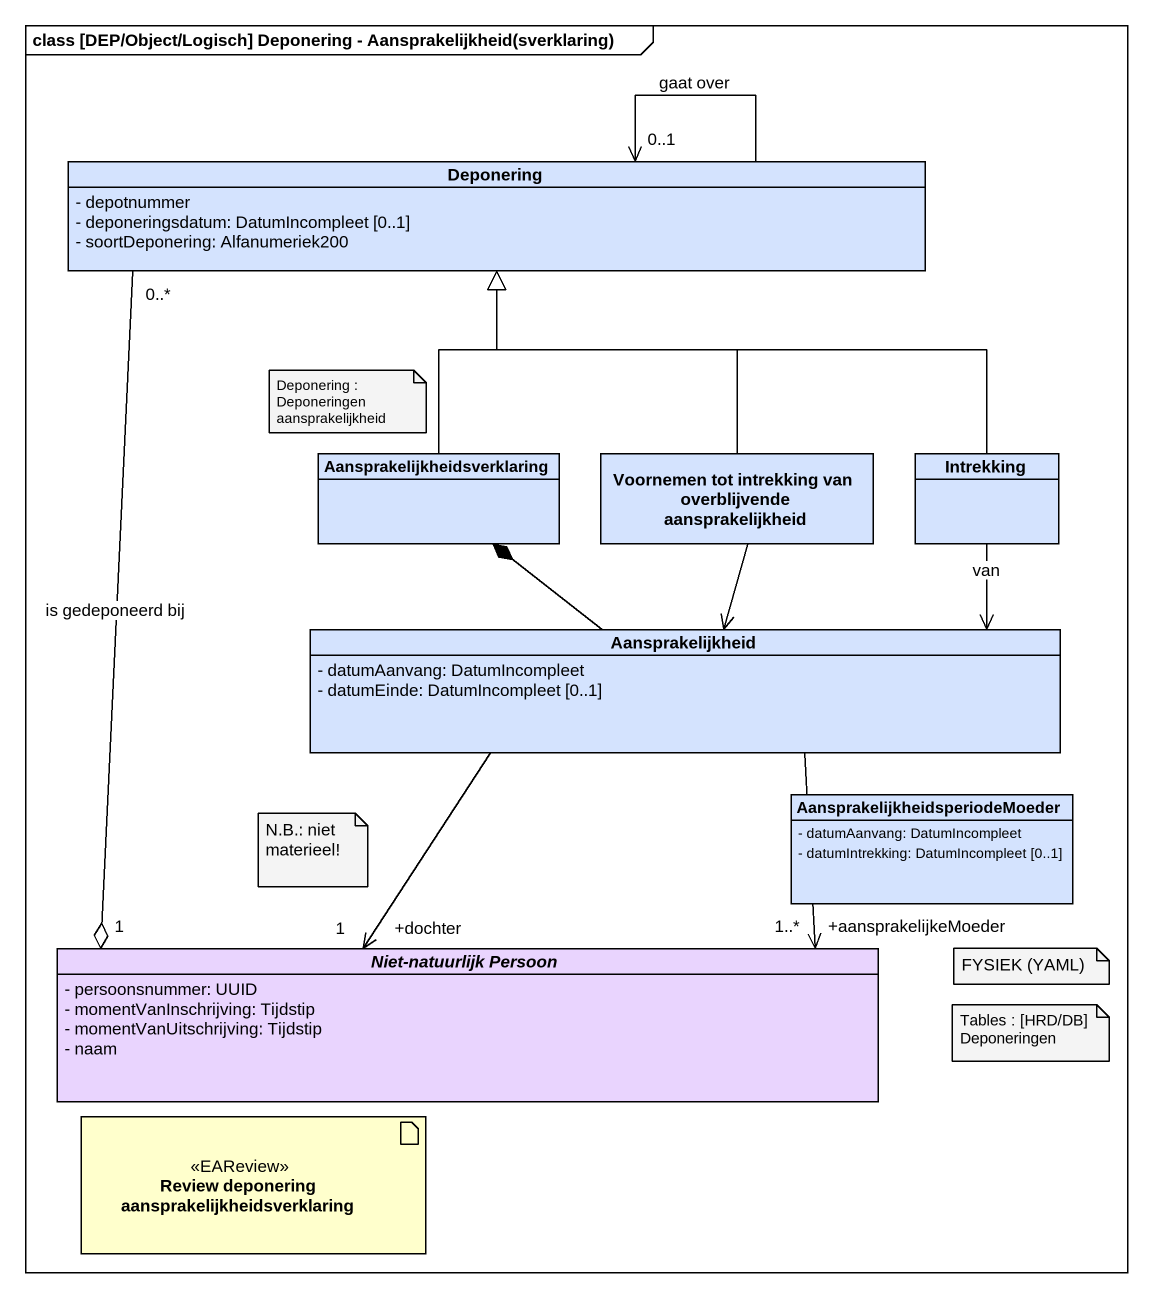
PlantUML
@startuml
mainframe class [DEP/Object/Logisch] Deponering - Aansprakelijkheid(sverklaring)
allowmixing
hide circle
hide empty members
skinparam classAttributeIconSize 0
class Deponering #D4E3FE {
  - depotnummer
  - deponeringsdatum: DatumIncompleet [0..1]
  - soortDeponering: Alfanumeriek200
}
class Aansprakelijkheidsverklaring #D4E3FE
class "Voornemen tot intrekking van overblijvende aansprakelijkheid" as Voornemen_tot_intrekking #D4E3FE
class Intrekking #D4E3FE
class Aansprakelijkheid #D4E3FE {
  - datumAanvang: DatumIncompleet
  - datumEinde: DatumIncompleet [0..1]
}
class "AansprakelijkheidsperiodeMoeder" as AansprakelijkheidsperiodeMoe #D4E3FE {
  - datumAanvang: DatumIncompleet
  - datumIntrekking: DatumIncompleet [0..1]
}
abstract class "Niet-natuurlijk Persoon" as Niet_natuurlijk_Persoon #E9D4FE {
  - persoonsnummer: UUID
  - momentVanInschrijving: Tijdstip
  - momentVanUitschrijving: Tijdstip
  - naam
}
artifact "Review deponering aansprakelijkheidsverklaring" as Review_deponering <<EAReview>>
Deponering --> "0..1" Deponering : gaat over
Deponering "0..*" --o "1" Niet_natuurlijk_Persoon : is gedeponeerd bij
Aansprakelijkheidsverklaring -up-|> Deponering
Voornemen_tot_intrekking -up-|> Deponering
Voornemen_tot_intrekking --> Aansprakelijkheid
Intrekking -left-|> Deponering
Intrekking --> Aansprakelijkheid : van
Aansprakelijkheid -up-* Aansprakelijkheidsverklaring
Aansprakelijkheid --> "+dochter\n1" Niet_natuurlijk_Persoon
Aansprakelijkheid --> "+aansprakelijkeMoeder\n1..*" Niet_natuurlijk_Persoon
(Aansprakelijkheid, Niet_natuurlijk_Persoon) .. AansprakelijkheidsperiodeMoe
note as N1
  Deponering : Deponeringen aansprakelijkheid
end note
note as N2
  N.B.: niet materieel!
end note
note as N3
  FYSIEK (YAML)
end note
note as N4
  Tables : [HRD/DB] Deponeringen
end note
@enduml
